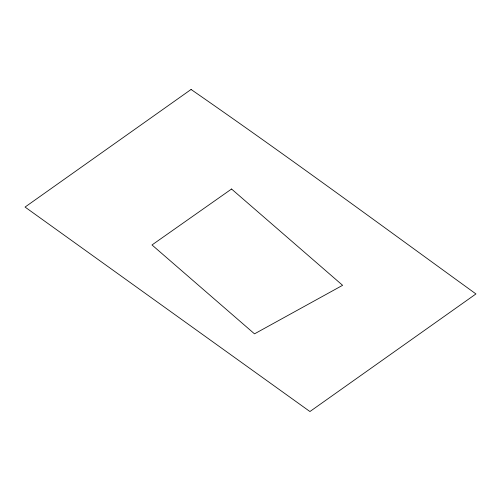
<?xml version="1.0" encoding="UTF-8"?>
<svg xmlns="http://www.w3.org/2000/svg" width="501" height="501" viewBox="0 0 501 501"><rect width="100%" height="100%" fill="white"/><g stroke="black" fill="none" stroke-linecap="round" stroke-linejoin="round"><path stroke-width="0.75" d="M191.069 89.466L25.05 207.063L309.931 411.534L475.95 293.937C381.292 225.369 287.211 155.974 191.069 89.466M231.55 189.015L151.997 244.958L254.508 333.848L342.609 285.313L231.55 189.015"/></g></svg>
